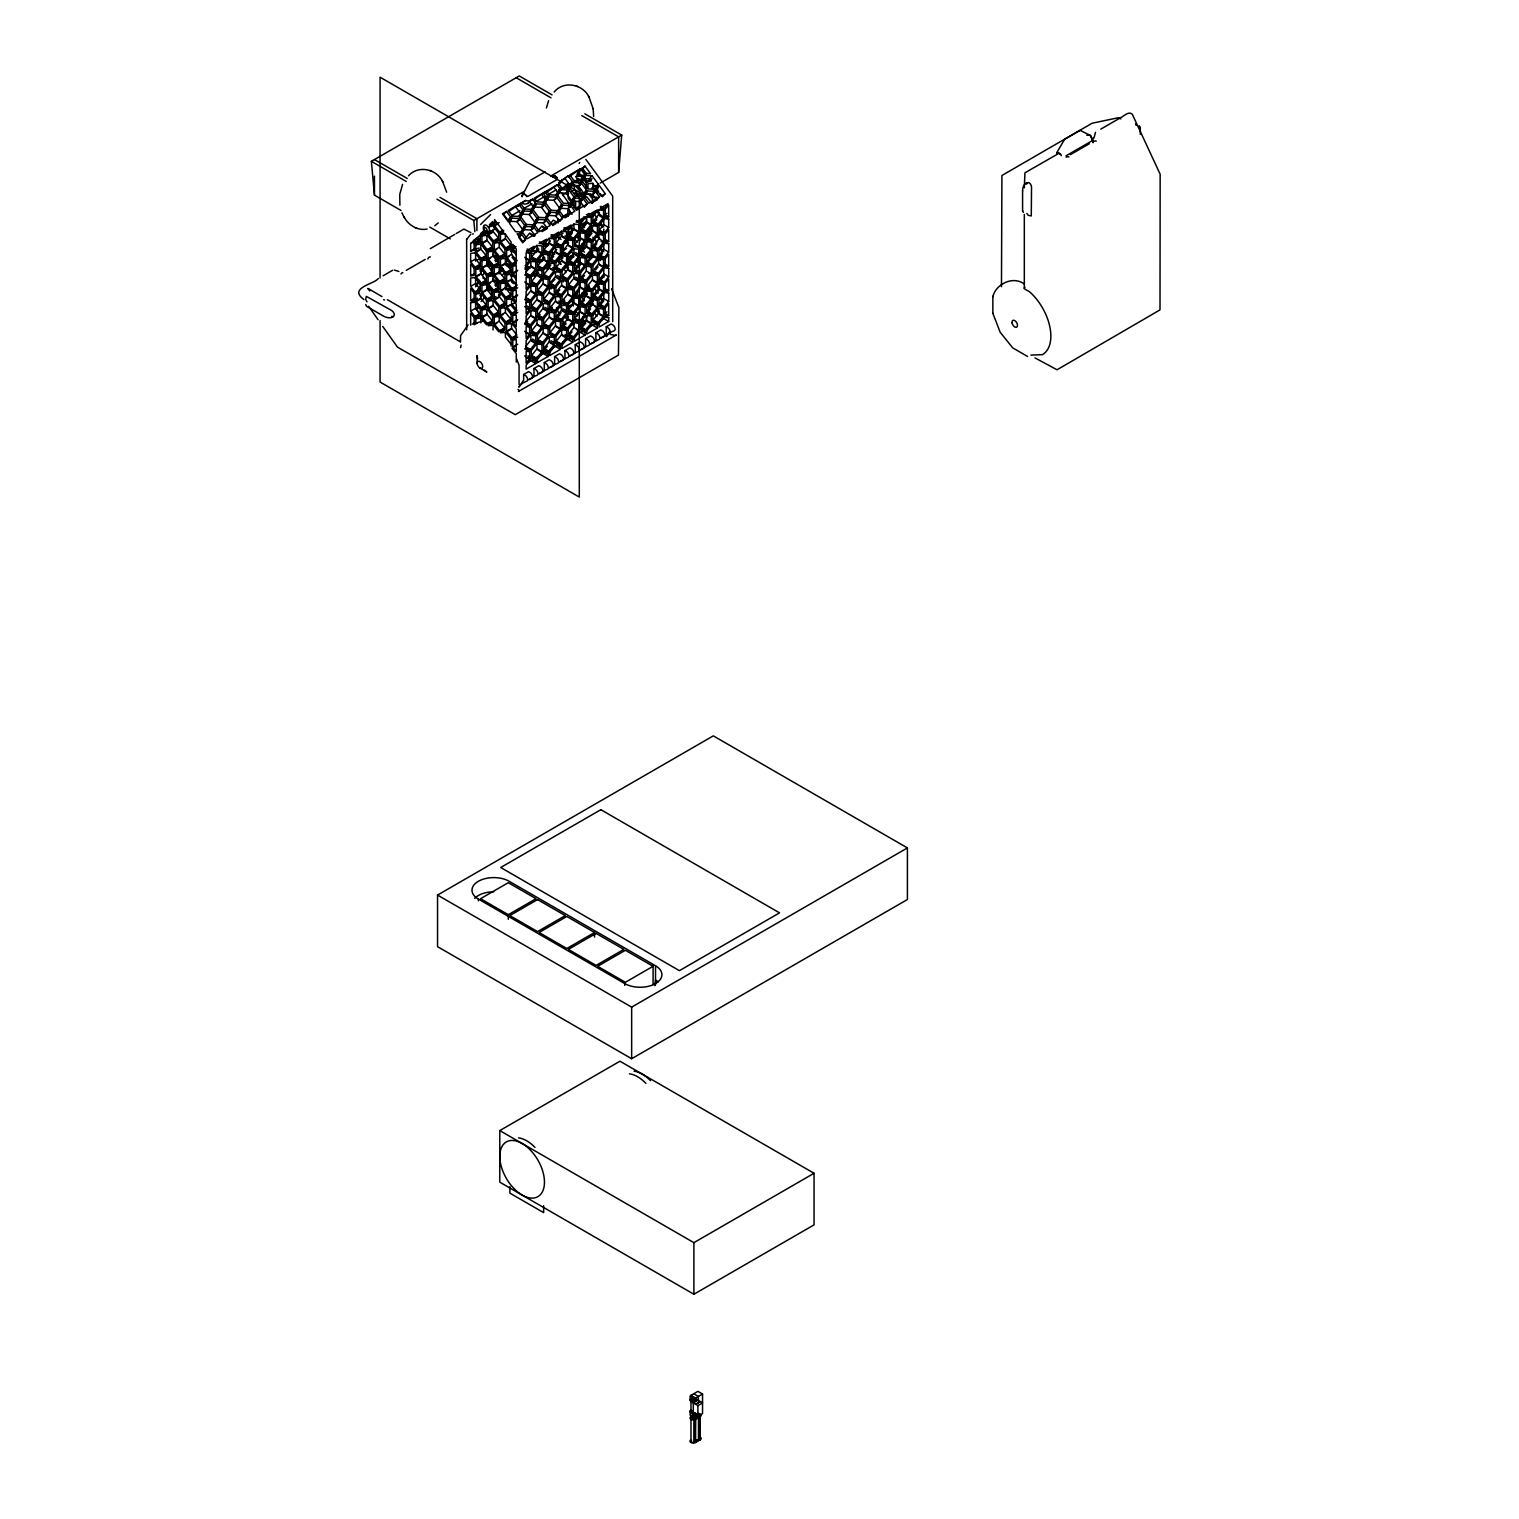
<?xml version="1.0" encoding="UTF-8"?>
<svg xmlns="http://www.w3.org/2000/svg" width="1519" height="1519" viewBox="0 0 1519 1519"><rect width="100%" height="100%" fill="white"/><g stroke="black" fill="none" stroke-linecap="round" stroke-linejoin="round"><path stroke-width="1.5" d="M466.656 239.394L470.643 234.401M1027.566 356.452L1012.755 347.908L1000.148 332.224L992.856 313.294M992.856 296.623C995.913 283.787 1013.591 275.49 1024.395 284.167M1023.312 212.432L1022.591 210.685M1022.591 191.033C1022.306 182.755 1030.3 179.033 1031.534 187.008L1031.268 215.964L1028.154 215.28L1026.863 213.419M1140.313 127.71L1139.231 125.716M593.644 116.526L593.151 108.571M694.905 1399.967C694.601 1400.708 693.291 1401.448 691.923 1399.398M1026.616 184.16L1026.863 182.926M600.157 183.115L618.632 172.444L621.708 135.096L584.834 113.811M1120.813 118.938L1118.535 117.685L1092.142 123.229L1001.913 175.501L1001.477 286.692M1057.794 153.97L1024.926 172.824L1024.319 187.824M611.587 288.8L618.879 307.56L618.461 355.085L515.283 414.668L397.465 347.129L382.75 326.433M1100.8 129.134L1119.864 118.14C1123.566 116.659 1128.484 110.583 1132.32 114.267L1160.155 174.229L1160.003 309.876L1057.053 369.782L1034.971 357.895M546.384 108.02L548.568 100.748M552.821 176.926C553.277 173.451 559.144 178.141 556.77 179.698L527.871 196.388L525.498 195.021A2.184 1.253 60 0 0 523.39 194.223L522.308 195.305A2.184 1.253 60 0 0 522.061 196.786M1093.965 137.925L1095.522 132.305M694.886 1399.474L692.683 1400.233L691.923 1398.866M557.473 178.995L556.315 177.229A2.184 1.253 60 0 0 554.207 176.432M545.131 171.837L530.112 180.533L521.985 196.16M510.669 217.065L508.523 222.097L502.428 213.78L506.53 211.407L510.669 217.065L507.897 220.16L503.757 214.521L506.53 211.407M523.03 233.072L527.188 238.73L537.859 232.559L533.701 226.92L525.821 226.521L520.257 236.186L524.739 225.458L519.65 218.527L511.751 218.128L509.511 223.426L515.568 231.704L521.947 232.008M518.814 216.325L522.992 209.945L518.852 204.305L508.181 210.457L512.321 216.116L520.201 216.495L522.992 209.945M524.074 211.008L518.511 220.673L524.074 211.008L531.973 211.407L537.061 218.356L532.58 229.065L538.144 219.42L546.043 219.799L550.182 225.458L539.511 231.61L535.353 225.97M519.878 233.489L524.739 225.458M530.454 210.856L535.315 202.824L532.58 199.103L530.663 200.204M535.315 202.824L532.523 209.394L524.644 208.995L520.504 203.337L525.46 200.489A6.892 5.544 41.8 0 0 530.644 200.166M536.397 203.888L530.834 213.552L536.397 203.888L544.296 204.287L549.384 211.236L544.903 221.945L550.467 212.299L558.365 212.679L562.505 218.337L559.733 221.432L555.593 215.793L547.694 215.394L550.467 212.299M532.201 226.369L537.061 218.356M543.479 202.103L547.637 195.723L544.903 191.983L534.232 198.154L536.966 201.875L544.846 202.274L547.637 195.723M548.739 196.786L543.175 206.432L548.739 196.786L556.619 197.166L561.707 204.116L557.245 214.844L562.789 205.179L570.688 205.578L574.828 211.217L564.157 217.388L560.017 211.73M545.207 217.616L549.384 211.236M555.802 194.983L559.96 188.603L557.226 184.881L546.555 191.033L543.783 194.147L546.517 197.869L549.289 194.774L557.169 195.154L559.96 188.603M555.498 199.331L561.062 189.666L568.941 190.065L574.03 196.995L569.568 207.723L575.131 198.059L583.011 198.457L587.15 204.097L584.378 207.211L580.239 201.552L572.34 201.173L575.131 198.059M556.846 212.128L561.707 204.116M567.422 189.514L572.283 181.483L568.144 175.843L559.201 182.508L568.144 175.843M566.72 191.147L572.283 181.483M573.385 182.546L567.821 192.21L573.385 182.546L581.264 182.945L586.353 189.894L581.891 200.603M569.169 205.027L574.03 196.995M584.606 174.381L581.815 180.932L573.935 180.533L569.796 174.875L580.467 168.723L584.606 174.381L580.448 180.761L580.562 179.527L577.277 181.407M585.707 175.445L580.144 185.09L585.707 175.445L592.068 175.748L598.144 184.027L594.214 193.502M582.195 196.274L586.353 189.894L586.296 182.755L580.961 176.128L575.853 176.584A4.348 2.506 60 0 1 576.84 181.483M587.454 190.957L584.663 197.508L588.802 203.147L599.473 196.995L595.334 191.337L587.454 190.957L584.682 194.052L592.562 194.451L596.701 200.09L591.366 203.185M593.872 190.672L598.144 184.027M599.132 185.356L596.986 190.388L601.125 196.046L605.227 193.672L599.132 185.356L596.34 188.47L598.638 191.565M402.592 184.407L399.763 194.28L399.877 205.236M579.157 163.482L579.688 162.514M695.075 1419.069L695.398 1418.366A2.184 1.253 0 0 0 693.48 1416.79A2.184 1.253 0 0 0 691.126 1418.138A2.184 1.253 0 0 0 693.86 1419.259L695.075 1419.069L695.075 1442.196L693.86 1442.385A2.184 1.253 0 0 1 691.525 1440.43M699.689 1416.392L700.012 1415.689A2.184 1.253 0 0 0 698.094 1414.113A2.184 1.253 0 0 0 695.74 1415.48A2.184 1.253 0 0 0 698.474 1416.581L699.689 1416.392L699.689 1439.518L698.474 1439.708A2.184 1.253 0 0 1 697.24 1439.689M695.075 1442.196L695.398 1418.366M699.689 1439.518L700.012 1415.689M1059.996 154.197A2.184 1.253 60 0 0 1057.889 152.565L1056.673 152.811L1064.61 139.292L1080.123 130.349L1090.832 135.704L1092.218 139.976M1086.92 135.305L1088.819 134.545M691.867 1411.379L693.499 1412.746M691.81 1410.885L693.518 1412.195M468.08 324.933L460.561 335.699L460.485 341.984M609.935 331.389L606.252 336.629A43.576 25.158 60 0 1 614.151 330.781A3.494 2.013 60 0 0 614.967 328.085A3.494 2.013 60 0 0 612.651 324.8L611.17 323.946L606.233 326.794L606.233 334.921L600.84 338.034A43.576 25.158 60 0 1 603.821 336.724A3.494 2.013 60 0 0 604.657 334.047A3.494 2.013 60 0 0 602.321 330.762L600.84 329.908L595.904 332.756L595.904 340.883L590.511 343.997A43.576 25.158 60 0 1 593.492 342.686A3.494 2.013 60 0 0 594.328 339.99A3.494 2.013 60 0 0 591.992 336.724L590.511 335.87L585.593 338.718L585.593 346.845L580.201 349.959A43.576 25.158 60 0 1 583.182 348.648A3.494 2.013 60 0 0 584.018 345.952A3.494 2.013 60 0 0 581.682 342.686L580.201 341.832L575.264 344.68L575.264 352.807L569.872 355.921A43.576 25.158 60 0 1 572.853 354.611A3.494 2.013 60 0 0 573.688 351.914A3.494 2.013 60 0 0 571.353 348.648L569.872 347.794L564.954 350.642L564.954 358.75L559.562 361.864A43.576 25.158 60 0 1 562.543 360.573A3.494 2.013 60 0 0 563.359 357.876A3.494 2.013 60 0 0 561.043 354.592L559.562 353.737L554.625 356.585L554.625 364.712L549.232 367.826A43.576 25.158 60 0 1 552.213 366.535A3.494 2.013 60 0 0 553.049 363.838A3.494 2.013 60 0 0 550.713 360.554L549.232 359.699L544.296 362.547L544.296 370.674L538.903 373.788A43.576 25.158 60 0 1 541.903 372.497A3.494 2.013 60 0 0 542.72 369.801A3.494 2.013 60 0 0 540.384 366.516L538.903 365.661L533.985 368.509L533.985 376.636L528.593 379.75A43.576 25.158 60 0 1 531.574 378.44A3.494 2.013 60 0 0 532.409 375.763A3.494 2.013 60 0 0 530.074 372.478L528.593 371.623L523.656 374.471L523.656 380.168L518.757 387.136A43.576 25.158 60 0 1 526.637 381.288A3.494 2.013 60 0 0 527.473 378.592A3.494 2.013 60 0 0 525.137 375.326L523.656 374.471M522.251 193.938L525.384 194.641L526.713 196.654M1030.869 355.104L1042.433 354.668A40.595 23.431 60 0 0 1029.578 291.781L1024.945 289.123A2.184 1.253 0 0 1 1024.945 287.338M1056.73 152.773L1060.585 154.103M479.909 271.028L482.586 267.705M480.745 272.205L483.403 268.882M482.472 275.281L485.15 271.958M479.093 280.274L475.599 285.8M494.909 260.584L497.567 257.281L492.65 254.433M475.599 286.806L479.909 281.452M495.726 261.762L498.403 258.439L495.118 256.54M477.65 289.502L480.308 286.199M508.466 259.388L505.789 262.711L510.726 265.559L507.156 265.236M525.612 238.065L529.618 233.072L534.536 235.92M479.909 295.673L482.586 292.351M498.403 272.679L502.39 267.705M480.745 296.851L483.403 293.528M499.219 273.857L503.226 268.882M481.143 301.597L485.15 296.623M502.295 275.281L504.973 271.958M537.935 230.945L541.941 225.97L546.859 228.818M479.093 304.92L475.599 309.249L475.599 301.901M494.909 285.23L497.567 281.926L492.65 279.078M477.042 309.667L479.909 306.097M495.726 286.407L498.403 283.104L495.118 281.205M550.372 223.692L553.239 220.122L558.176 222.97L558.176 218.736M508.466 284.053L505.789 287.357L509.074 289.256M499.466 295.996L501.612 293.319L498.403 295.18M527.15 249.002L530.435 250.901L534.118 246.325L526.751 250.578L535.372 251.338L538.03 248.015M537.004 245.432L537.004 250.179L531.669 256.825L536.606 259.673L541.941 253.027L541.941 245.907L536.606 245.432L531.27 252.078L531.27 259.198L541.524 260.091L544.201 256.787M529.618 260.148L526.125 264.477L526.125 252.724L529.618 253.027L529.618 260.148L524.682 257.3M536.188 252.515L538.865 249.192M530.853 261.325L530.853 266.072L525.517 272.698L530.435 275.547L535.77 268.92L535.77 261.8L530.435 261.325L526.125 266.679L526.125 275.167L535.372 275.983L538.58 271.977L532.144 275.698M539.473 241.882L542.758 243.781L546.441 239.205L539.074 243.458L547.694 244.217L550.353 240.894M549.327 238.331L549.327 243.059L543.992 249.705L548.929 252.553L554.264 245.907L554.264 238.806L550.979 236.907M544.486 268.578L550.903 264.857L547.694 268.863L537.422 267.952L537.422 260.85L542.758 254.205L548.093 254.679L548.093 261.8L542.758 268.426L537.84 265.597L543.175 258.952L543.175 251.831L548.093 254.679M555.916 237.837L561.252 231.211L566.587 231.685L566.587 238.806L561.252 245.432L555.916 244.958L555.916 237.837L550.979 235.008M561.65 231.211L561.65 235.958L556.315 242.584L561.252 245.432M567.403 229.559L571.087 224.983L563.739 229.236L567.403 229.559L564.119 227.66M542.359 261.268L545.017 257.945M531.27 276.724L536.606 270.078L541.941 270.572L541.941 277.673L536.606 284.319L531.27 283.844L531.27 276.724L526.333 273.876M561.043 264.154L558.176 260.584L558.176 261.591L549.745 260.85L549.745 253.73L555.081 247.084L560.416 247.559L560.416 254.679L555.081 261.325L550.163 258.477L555.498 251.831L555.498 247.084M554.264 238.806L548.929 238.331L543.593 244.958L543.593 252.078L553.846 252.989L556.732 249.401M537.004 270.097L537.004 274.825L531.669 281.471L536.606 284.319M529.618 284.794L526.125 289.142L526.125 277.369L529.618 277.673L529.618 284.794L524.682 281.945M579.726 222.439L583.41 217.863L576.062 222.116L579.726 222.439L576.442 220.54M553.657 256.331L550.979 259.654L555.916 262.502L555.916 269.604L561.252 270.078L566.587 263.452L566.587 256.331L561.65 253.483L561.65 260.603L556.315 267.249L561.252 270.078M572.131 233.337L569.473 236.641L574.391 239.489L574.391 246.61L579.726 247.084L585.081 240.458L585.081 233.337L580.144 230.489L580.144 237.61L574.809 244.236L579.726 247.084M535.77 286.445L530.435 285.971L526.125 291.325L526.125 299.813L530.435 300.192L535.77 293.566L535.77 286.445L530.853 283.597M543.593 269.604L548.929 262.977L554.264 263.452L554.264 270.572L548.929 277.199L543.593 276.724L543.593 269.604L538.656 266.755M562.068 246.61L567.403 239.964L572.739 240.458L572.739 247.559L567.403 254.205L562.068 253.73L562.068 246.61L557.15 243.762M580.562 223.616L585.897 216.97L591.233 217.445L591.233 224.565L585.897 231.211L580.562 230.736L580.562 223.046M530.853 285.971L530.853 290.718L525.517 297.344L530.435 300.192M549.327 262.977L549.327 267.724L543.992 274.35L548.929 277.199M571.106 231.818L567.821 233.698L567.821 244.711L562.486 251.357L567.403 254.205M586.296 216.97L586.296 221.717L580.961 228.363L585.897 231.211M573.574 238.331L578.91 231.685L578.91 224.565L573.574 224.09L568.239 230.736L568.239 237.837L573.574 238.331L568.638 235.483L573.973 228.837L578.91 231.685M592.068 215.318L595.733 210.742L588.385 214.995L592.068 215.318L588.764 213.419M537.422 285.496L542.758 278.85L548.093 279.325L548.093 286.445L542.758 293.091L537.422 292.597L537.422 285.496L532.504 282.648M555.916 262.502L561.252 255.857L566.587 256.331M574.391 239.489L579.726 232.863L585.081 233.337M592.885 216.495L598.22 209.869L603.556 210.344L603.556 217.445L598.22 224.09L592.885 223.616L592.885 216.495L587.948 213.647M543.175 278.85L543.175 283.597L537.84 290.243L542.758 293.091M604.391 208.217L608.075 203.622L600.708 207.875L604.391 208.217L601.106 206.318M596.777 219.097L594.119 222.42L599.056 225.268L604.391 218.622L608.701 219.021L608.701 227.489L604.391 232.863L599.056 232.388L599.056 223.768M531.27 301.37L536.606 294.743L541.941 295.218L541.941 302.319L536.606 308.965L531.27 308.49L531.27 301.37L526.333 298.521L524.682 299.509L529.618 302.319L529.618 309.439L526.125 313.787L526.125 302.015L529.618 302.319M549.745 278.376L555.081 271.73L560.416 272.205L560.416 279.325L555.081 285.971L549.745 285.496L549.745 278.376L544.827 275.528M568.239 255.382L573.574 248.736L578.91 249.211L578.91 256.331L573.574 262.977L568.239 262.502L568.239 255.382L563.302 252.534M586.733 232.388L592.068 225.742L597.404 226.217L597.404 233.337L592.068 239.983L586.733 239.489L586.733 232.388L581.796 229.54L587.131 222.894L592.068 225.742M605.208 209.375L608.701 205.046L608.701 216.818L605.208 216.495L605.208 209.375L600.271 206.546M537.004 294.743L537.004 299.471L531.669 306.116L536.606 308.965M555.498 271.73L555.498 276.477L550.163 283.123L555.081 285.971M554.986 279.325L549.327 285.268L549.327 292.37L543.992 298.996L548.929 301.844L554.264 295.218L554.264 288.097L549.327 285.249M573.479 256.312L569.473 261.306L574.391 264.154L574.391 271.255L579.726 271.73L585.081 265.103L585.081 257.983L575.625 252.534M589.296 236.641L591.954 233.318M535.77 311.091L530.435 310.617L526.125 315.99L526.125 324.458L530.435 324.838L535.77 318.212L535.77 311.091L526.333 305.642M548.929 301.844L543.593 301.37L543.593 294.249L548.929 287.623L554.264 288.097M562.068 271.255L567.403 264.629L572.739 265.103L572.739 272.205L567.403 278.85L562.068 278.376L562.068 271.255L557.15 268.407M580.562 248.262L585.897 241.616L591.233 242.11L591.233 249.211L585.897 255.857L580.562 255.382L580.562 248.262L575.625 245.413M530.853 310.617L530.853 315.363L525.517 322.009L530.435 324.838M572.739 255.515L567.821 258.363L567.821 269.376L562.486 276.002L567.403 278.85M586.296 241.635L586.296 246.363L580.961 253.008L585.897 255.857M603.765 218.28L603.765 224.641L599.454 230.015L604.391 232.863M537.422 310.142L542.758 303.496L548.093 303.971L548.093 311.091L542.758 317.737L537.422 317.262L537.422 310.142L532.504 307.294M555.916 287.148L561.252 280.502L566.587 280.977L566.587 288.097L561.252 294.743L555.916 294.249L555.916 287.148L550.979 284.3L550.979 289.047M574.391 264.154L579.726 257.508L585.081 257.983M592.885 241.141L598.22 234.515L603.556 234.989L603.556 242.11L598.22 248.736L592.885 248.262L592.885 241.141L587.948 238.293M543.175 303.496L543.175 308.243L537.84 314.889L542.758 317.737M561.65 280.521L561.65 285.249L556.315 291.895L561.252 294.743M580.144 257.508L580.144 262.255L574.809 268.882L579.726 271.73M559.808 289.749L557.15 293.072L562.068 295.901L562.068 303.022L567.403 303.496L572.739 296.87L572.739 289.749L567.821 286.901L567.821 294.021L562.486 300.648L567.403 303.496M578.91 273.857L573.574 273.382L568.239 280.028L568.239 287.148L573.574 287.623L578.91 280.977L578.91 273.857L573.973 271.028L578.302 266.755M596.777 243.743L594.119 247.065L599.056 249.913L604.391 243.268L608.701 243.667L608.701 252.135L604.391 257.508L599.056 257.034L599.056 248.413M531.27 326.015L536.606 319.389L541.941 319.863L541.941 326.984L536.606 333.61L531.27 333.136L531.27 326.015L526.333 323.167L527.682 321.496L524.777 323.167M549.745 303.022L555.081 296.395L560.416 296.87L560.416 303.971L555.081 310.617L549.745 310.142L549.745 303.022L544.827 300.173M586.733 257.034L592.068 250.388L597.404 250.863L597.404 257.983L592.068 264.629L586.733 264.154L586.733 257.034L581.796 254.186M605.208 234.04L608.701 229.692L608.701 241.464L605.208 241.141L605.208 234.04L600.271 231.192M537.004 319.389L537.004 324.136L531.669 330.762L536.606 333.61M555.498 296.395L555.498 301.123L550.163 307.768L555.081 310.617M573.973 273.401L573.973 278.129L568.638 284.775L573.574 287.623M529.618 334.085L526.125 338.433L526.125 326.661L529.618 326.984L529.618 334.085L524.682 331.237M586.296 263.907L591.233 266.755L591.233 273.857L585.897 280.502L580.961 277.654L586.296 271.028L586.296 263.926L593.283 256.312L598.22 259.16L603.556 259.635L603.556 266.755L598.22 273.382L592.885 272.907L592.885 265.806L598.22 259.16M535.77 335.737L530.435 335.262L526.125 340.636L526.125 349.104L530.435 349.503L535.77 342.857L535.77 335.737L530.853 332.889M543.593 318.914L548.929 312.268L554.264 312.743L554.264 319.863L548.929 326.49L543.593 326.015L543.593 318.914L538.656 316.066L540.004 314.376L537.099 316.047M562.068 295.901L567.403 289.275L572.739 289.749M585.897 280.502L580.562 280.028L580.562 272.907L585.897 266.281L591.233 266.755M530.853 335.262L530.853 340.009L525.517 346.655L530.435 349.503M549.327 312.268L549.327 317.015L543.992 323.661L548.929 326.49M603.765 242.926L603.765 249.287L599.454 254.66L604.391 257.508M584.454 275.509L581.796 278.831L586.733 281.68L586.733 288.8L592.068 289.275L597.404 282.629L597.404 275.509L592.467 272.679M602.606 252.951L598.638 256.806L603.556 259.635M537.422 334.788L542.758 328.142L548.093 328.617L548.093 335.737L542.758 342.383L537.422 341.908L537.422 334.788L532.504 331.939M555.916 311.794L561.252 305.148L566.587 305.623L566.587 312.743L561.252 319.389L555.916 318.914L555.916 311.794L550.979 308.946L552.327 307.256L549.422 308.946M574.391 288.8L579.726 282.154L585.081 282.629L585.081 289.749L579.726 296.395L574.391 295.901L574.391 288.8L569.473 285.952M543.175 328.161L543.175 332.889L537.84 339.534L542.758 342.383M561.65 305.148L561.65 309.895L556.315 316.541L561.252 319.389M580.144 282.154L580.144 286.901L574.809 293.547L579.726 296.395M598.638 259.179L598.638 263.907L593.283 270.534L598.22 273.382M561.157 312.724L557.15 317.718L562.068 320.566L562.068 327.667L567.403 328.142L572.739 321.515L572.739 314.395L563.302 308.946M579.631 289.73L575.625 294.705L580.562 297.553L580.562 304.673L585.897 305.148L591.233 298.521L591.233 291.401L584.948 288.439L589.315 285.914L587.948 287.604L592.885 290.452L592.885 297.553L598.22 298.028L603.556 291.401L603.556 284.281L597.271 281.319L601.638 278.793M595.448 270.059L598.125 266.736M531.27 350.661L536.606 344.035L541.941 344.509L541.941 351.63L536.606 358.256L531.27 357.781L531.27 350.661L526.333 347.832M549.745 327.667L555.081 321.041L560.416 321.515L560.416 328.636L555.081 335.262L549.745 334.788L549.745 327.667L544.827 324.819M568.239 304.673L573.574 298.028L578.91 298.521L578.91 305.623L573.574 312.268L568.239 311.794L568.239 304.673L563.302 301.825L564.669 300.154L561.764 301.825M586.733 281.68L592.068 275.034L597.404 275.509M605.208 258.686L608.701 254.338L608.701 266.11L605.208 265.806L605.208 258.686L600.271 255.838L600.271 260.584M537.004 344.035L537.004 348.781L531.669 355.408L536.606 358.256M560.416 321.515L555.498 318.667L555.498 325.788L550.163 332.414L555.081 335.262M573.973 298.047L573.973 302.775L568.638 309.42L573.574 312.268M592.467 275.034L592.467 279.781L587.131 286.426L592.068 289.275M529.618 358.731L526.125 363.079L526.125 351.307L529.618 351.63L529.618 358.731L524.682 355.902M535.77 360.383L530.435 359.908L526.125 365.282L526.125 369.136L535.77 363.554L535.77 360.383L527.985 355.883M543.593 343.56L548.929 336.914L554.264 337.389L554.264 344.509L548.929 351.155L543.593 350.661L543.593 343.56L538.656 340.712M562.068 320.566L567.403 313.92L572.739 314.395M580.562 297.553L585.897 290.926L591.233 291.401M599.056 274.559L604.391 267.933L608.701 268.312L608.701 276.781L604.391 282.154L599.056 281.68L599.056 274.559L594.119 271.711M549.327 336.914L549.327 341.661L543.992 348.307L548.929 351.155M567.821 313.92L567.821 318.667L562.486 325.313L567.403 328.142M586.296 290.926L586.296 295.673L580.961 302.3L585.897 305.148M543.175 350.851L547.486 346.161M565.979 323.167L563.302 326.471L568.239 329.319L568.239 336.44L573.574 336.914L578.91 330.269L578.91 323.167L573.973 320.319M584.454 300.154L581.796 303.477L586.733 306.325L586.733 313.446L592.068 313.92L597.404 307.275L597.404 300.173L592.467 297.325L592.467 304.427L587.131 311.072L592.068 313.92M603.765 276.135L600.271 280.483L605.208 283.331L605.208 290.452L608.701 290.756L608.701 278.983L605.208 283.331M537.422 362.604L537.422 359.433L542.758 352.807L548.093 353.281L548.093 356.452L537.422 362.604L534.137 360.706M555.916 336.44L561.252 329.794L566.587 330.269L566.587 337.389L561.252 344.035L555.916 343.56L555.916 336.44L550.979 333.591M574.391 313.446L579.726 306.8L585.081 307.275L585.081 314.395L579.726 321.041L574.391 320.566L574.391 313.446L569.473 310.598M592.885 290.452L598.22 283.806L603.556 284.281M561.65 329.794L561.65 334.541L556.315 341.186L561.252 344.035M580.144 306.8L580.144 311.547L574.809 318.193L579.726 321.041M598.638 283.806L598.638 288.553L593.283 295.199L598.22 298.028M549.745 355.484L549.745 352.313L555.081 345.686L560.416 346.161L560.416 349.332L549.745 355.484L546.46 353.604M568.239 329.319L573.574 322.693L578.91 323.167M586.733 306.325L592.068 299.68L597.404 300.173M573.973 322.693L573.973 327.439L568.638 334.066L573.574 336.914M567.821 336.193L572.131 331.92M590.625 308.927L587.948 312.249L592.885 315.098L592.885 322.218L598.22 322.693L603.556 316.047L603.556 308.927L598.638 306.078M562.068 348.383L562.068 345.212L567.403 338.566L572.739 339.041L572.739 342.212L562.068 348.383L558.783 346.484M580.562 322.218L585.897 315.572L591.233 316.047L591.233 323.167L585.897 329.794L580.562 329.319L580.562 322.218L575.625 319.37M604.391 292.578L599.056 299.205L594.119 296.357L599.454 289.73L604.391 292.578L608.701 292.958L608.701 301.446L604.391 306.8L599.056 306.325L599.056 297.705M586.296 315.572L586.296 320.319L580.961 326.946L585.897 329.794M603.765 292.237L603.765 298.597L599.454 303.952L604.391 306.8M580.144 329.49L585.802 323.148M601.448 303.686L603.765 300.8L600.271 296.528L603.575 294.648M574.391 338.091L579.726 331.446L585.081 331.92L585.081 335.091L574.391 341.262L574.391 338.091L569.473 335.243M592.885 315.098L598.22 308.452L603.556 308.927M598.638 308.452L598.638 313.199L593.283 319.844L598.22 322.693M586.733 330.971L592.068 324.344L597.404 324.819L597.404 327.99L586.733 334.142L586.733 330.971L581.796 328.123M605.208 307.977L608.701 303.648L608.701 315.401L605.208 315.098L605.208 307.977L600.271 305.129M599.056 323.851L604.391 317.224L608.701 317.604L608.701 321.458L599.056 327.041L599.056 323.851L594.119 321.022L592.467 322.389M400.978 274.009L402.003 272.85A2.089 1.025 85.5 0 1 402.858 272.793M508.96 211.521L518.852 204.305M520.504 203.337L517.732 206.451L525.46 200.489M509.549 219.211L512.321 216.116M511.751 218.128L508.979 221.223L516.859 221.622L521.966 228.572M527.89 203.318L532.58 199.103M521.871 212.09L524.644 208.995M516.859 221.622L519.65 218.527M533.245 200.223L544.903 191.983M521.302 214.122L529.201 214.502L531.973 211.407M545.568 193.122L557.226 184.881M542.074 205.369L544.846 202.274M533.625 207.002L541.524 207.4L544.296 204.287M523.618 227.622L526.39 224.508L534.27 224.907L531.498 228.002M525.821 226.521L523.049 229.635L530.928 230.015L535.087 235.673M558.84 190.748L561.612 187.653L569.492 188.033M521.378 234.04L518.606 237.135L522.764 242.793L525.536 239.679L521.378 234.04L517.125 233.812L522.65 241.35L525.536 239.679M561.062 189.666L558.289 192.78L566.169 193.16L571.258 200.109M568.79 176.964L580.467 168.723M579.347 170.869L585.005 166.103L590.511 173.622L586.258 173.413L582.119 167.774M545.948 199.881L553.846 200.28L556.619 197.166M535.941 220.502L538.713 217.388L546.593 217.787M585.005 166.103L582.233 169.217L586.372 174.856M538.144 219.42L535.372 222.515L543.251 222.913L547.41 228.553M530.928 230.015L533.701 226.92M566.169 193.16L568.941 190.065M548.264 213.382L551.036 210.287L558.916 210.666L556.144 213.78M583.486 176.527L586.258 173.413M543.251 222.913L546.043 219.799M579.043 184.027L581.815 180.932M570.612 185.66L578.492 186.04L581.264 182.945M562.789 205.179L560.017 208.293L567.916 208.673L572.055 214.331M555.593 215.793L558.365 212.679M582.935 178.539L589.296 178.862L592.068 175.748M572.91 199.16L575.682 196.046L583.562 196.445L580.79 199.54M568.467 206.66L571.239 203.546L563.359 203.166L558.27 196.217M567.916 208.673L570.688 205.578M580.239 201.552L583.011 198.457M593.113 192.419L595.885 189.324L588.005 188.926L582.916 181.995M592.562 194.451L595.334 191.337M596.701 200.09L599.473 196.995M605.227 193.672L602.454 196.786L600.271 193.824M430.295 248.679L454.694 234.439M554.188 91.994C563.435 80.526 582.347 83.887 588.726 96.57M480.612 224.489L490.561 214.597M479.093 247.958L470.662 251.129L470.662 243.42L477.403 238.768L479.093 241.141L477.403 238.768M473.453 240.629L484.751 231.458L480.308 234.932L480.308 242.053L474.972 242.527L473.453 240.629L478.39 237.78L479.909 239.679L474.972 242.527M489.764 230.546L486.479 233.28L481.143 233.755L484.219 229.939M562.562 188.527L567.328 183.799L567.821 189.153M580.144 171.039L576.878 174.286L580.144 174.001M562.6 189.172L569.074 184.103M408.516 175.786C417.991 165.02 436.124 168.78 442.371 181.065M438.231 222.932L434.795 225.78M461.111 345.117L460.637 347.604M470.89 232.635L463.884 229.084L456.175 233.565M401.092 210.514L374.452 195.135L371.377 161.337L519.27 75.95L552.062 94.881M436.94 199.179L473.833 220.483L524.15 191.432M550.846 176.014L621.708 135.096M378.326 278.509C373.674 284.49 347.984 287.794 363.933 299.585M383.092 275.774L392.624 270.268M406.257 270.363L425.187 259.426M492.65 224.508L492.65 221.565L489.384 224.793L495.935 222.609M493.276 224.242L488.358 227.09L496.751 224.736M575.853 176.584L579.138 174.685M480.801 233.337L485.738 230.489M494.283 225.458L494.624 219.59L503.548 231.761L499.637 232.103L494.283 225.458L499.219 222.609M511.846 215.451L519.897 210.799M523.922 208.464L531.992 203.812M536.017 201.495L544.068 196.843M548.093 194.527L556.163 189.875M481.143 233.755L486.08 230.907M573.973 181.919L578.91 179.907M481.96 235.882L487.295 235.407L492.65 242.053L492.65 249.154L487.295 249.629L481.96 243.002L481.96 235.882L489.764 231.382M493.941 225.382A4.348 2.506 60 0 1 493.067 230.034L488.131 232.882L488.131 234.23L493.466 240.875L498.802 240.401L498.802 233.28L493.466 226.635M470.662 243.42L475.599 240.572M488.131 234.23L493.067 231.382L493.067 230.034M487.295 235.407L492.232 232.559M474.156 250.806L474.156 243.705L479.093 240.856M475.808 244.654L481.143 244.179L486.479 250.806L486.479 257.926L481.143 258.401L475.808 251.755L475.808 244.654L480.745 241.806M499.637 232.103L502.922 230.204M581.796 174.951L587.131 181.577L592.068 178.729M481.96 243.002L486.896 240.154L486.896 235.407M498.802 233.28L503.738 230.432M571.106 191.527L574.391 189.628L574.391 184.881M586.296 182.755L591.233 179.907M481.143 244.179L486.08 241.331M470.662 251.129L473.947 249.23M500.454 234.23L505.067 233.812L511.125 242.091L511.125 247.502L505.789 247.977L500.454 241.35L500.454 234.23L503.738 232.331M493.466 240.875L498.403 238.027L493.067 231.382M475.808 251.755L480.745 248.926L480.745 243.382L487.466 252.572M492.65 242.053L497.567 239.205M474.972 252.932L480.308 259.578L480.308 266.698L474.972 267.173L470.662 261.8L470.662 253.331L474.972 252.932L479.909 250.084M494.283 243.002L499.637 242.527L504.973 249.154L504.973 256.274L499.637 256.749L494.283 250.103L494.283 243.002L499.219 240.154M577.562 196.179L581.663 193.805M591.935 187.862L596.037 185.489M500.454 241.35L505.39 238.502L505.39 233.755M487.295 249.629L492.232 246.781L486.896 240.154M499.637 242.527L504.555 239.679M486.479 250.806L491.415 247.958M470.662 261.8L475.599 258.952L479.909 264.325L474.972 267.173M488.131 251.755L493.067 248.926L493.067 256.027L498.403 262.673L493.466 265.521L488.131 258.876L488.131 251.755L493.466 251.281L496.751 249.382M494.283 250.103L499.219 247.274L499.219 242.527M583.429 198.647L586.714 196.748L592.068 203.394M481.143 258.401L486.08 255.553L480.745 248.926M480.308 259.578L485.245 256.73L485.245 258.097M481.96 260.527L487.295 260.053L492.65 266.698L492.65 273.8L487.295 274.293L481.96 267.648L481.96 260.527L486.896 257.679M505.789 247.977L510.726 245.148L505.39 238.502M488.131 258.876L493.067 256.027M504.973 249.154L509.89 246.306M487.295 260.053L490.599 258.154M567.403 213.799L562.486 216.647L567.821 216.173L567.821 210.419M576.442 208.578L579.726 206.698M474.156 268.35L470.662 264.002L470.662 275.774L474.156 275.452L474.156 268.35L479.093 265.502M563.302 216.875L566.587 214.976M516.27 252.8L512.776 248.47L512.776 244.331L516.27 249.097L516.27 263.49L511.96 263.869L506.624 257.224L506.624 250.103L514.409 245.603M562.505 218.337L551.834 224.489L547.694 218.85M587.15 204.097L576.479 210.268L572.34 204.609M475.808 269.3L481.143 268.825L486.479 275.452L486.479 282.572L481.143 283.047L475.808 276.42L475.808 269.3L480.745 266.452M564.954 217.825L568.239 215.926M512.776 248.47L516.061 246.572M542.074 231.629L545.625 229.578M552.612 225.553L556.163 223.502M499.637 256.749L504.555 253.901L499.219 247.274M506.624 250.103L511.96 249.629L515.245 247.73M481.96 267.648L486.896 264.8L486.896 260.091M493.466 265.521L498.802 265.047L498.802 257.926L503.738 255.078M481.143 268.825L486.08 265.977M470.662 275.774L473.947 273.876M500.454 258.876L505.789 258.401L511.125 265.047L511.125 272.148L505.789 272.642L500.454 265.996L500.454 258.876L505.39 256.027M506.624 257.224L511.542 254.376L511.542 247.274M505.789 258.401L509.074 256.502M475.808 276.42L480.745 273.572L480.745 268.825M492.65 266.698L497.567 263.85M480.308 281.452L480.308 291.344L474.972 291.819L470.662 286.445L470.662 277.977L474.972 277.578L479.909 274.749M494.283 267.648L499.637 267.173L504.973 273.8L504.973 280.92L499.637 281.395L494.283 274.768L494.283 267.648L499.219 264.8M500.454 265.996L505.39 263.148L510.726 269.793L505.789 272.642M487.295 274.293L492.232 271.445L486.896 264.8M499.637 267.173L504.555 264.325M486.479 275.452L491.415 272.604M470.662 286.445L475.599 283.597L475.599 277.236M488.131 276.42L493.466 275.926L498.802 282.572L498.802 289.692L493.466 290.167L488.131 283.521L488.131 276.42L493.067 273.572M563.093 233.091L558.176 235.939L561.043 239.508M511.96 263.869L516.878 261.021L511.542 254.376M494.283 274.768L499.219 271.92L499.219 267.173M511.125 265.047L516.061 262.198L512.055 257.224L516.878 260.091M481.143 283.047L486.08 280.199L480.745 273.572M493.466 275.926L498.403 273.097M580.961 225.42L585.897 222.571M485.245 281.376L480.308 284.224L474.972 277.578M512.776 265.996L516.27 265.692L516.27 277.445L512.776 273.116L512.776 265.996L516.061 264.097M481.96 285.173L486.896 282.325L486.896 289.445L492.232 296.091L487.295 298.939L481.96 292.294L481.96 285.173L487.295 284.699L490.599 282.8M603.765 215.166L607.049 213.268M593.283 222.116L596.587 220.217M488.131 283.521L493.067 280.673L493.067 275.945M504.973 273.8L509.89 270.971M474.972 291.819L479.909 288.971L475.599 283.597M474.156 292.996L470.662 288.648L470.662 300.42L474.156 300.116L474.156 292.996L479.093 290.148M516.061 278.831L516.27 288.135L511.96 288.515L506.624 281.869L506.624 274.768L511.542 271.92M475.808 293.945L481.143 293.471L486.479 300.116L486.479 307.218L481.143 307.692L475.808 301.066L475.808 293.945L480.745 291.097M512.776 273.116L517.713 270.268M603.575 220.692L600.271 222.59L603.765 226.939M499.637 281.395L504.555 278.547L499.219 271.92M506.624 274.768L511.96 274.293L516.878 271.445M592.068 228.04L587.131 230.888L592.467 230.413L597.404 233.337M481.96 292.294L486.896 289.445M498.802 282.572L503.738 279.724M591.233 229.217L586.296 232.046L586.296 236.793M481.143 293.471L486.08 290.623M470.662 300.42L473.947 298.521M500.454 283.521L505.789 283.047L511.125 289.692L511.125 296.813L505.789 297.287L500.454 290.642L500.454 283.521L505.39 280.673L505.39 289.73M587.948 237.761L587.948 233.015L592.885 230.166M474.156 300.116L477.441 298.218M470.662 302.623L474.972 302.243L480.308 308.87L480.308 315.99L474.972 316.465L470.662 311.091L470.662 302.623L473.947 300.724M506.624 281.869L511.542 279.021L511.542 274.293M493.466 290.167L498.403 287.319L493.067 280.673M505.789 283.047L509.074 281.148M475.808 301.066L480.745 298.218L480.745 293.471M487.295 298.939L492.65 298.465L492.65 291.344L497.567 288.496M566.587 248.641L563.302 250.54L563.302 243.42M474.972 302.243L479.909 299.395M494.283 292.294L499.637 291.819L504.973 298.465L504.973 305.566L499.637 306.041L494.283 299.414L494.283 292.294L499.219 289.445M500.454 290.642L505.39 287.794L510.726 294.439L505.789 297.287M499.637 291.819L502.922 289.92M486.479 300.116L491.415 297.268M470.662 311.091L476.966 307.56M488.131 301.066L493.466 300.591L498.802 307.218L498.802 314.338L493.466 314.813L488.131 308.167L488.131 301.066L495.935 296.566M510.726 288.059L507.498 289.92L510.726 290.205M556.808 261.458L563.093 257.736M580.144 247.939L585.081 245.091M511.96 288.515L516.878 285.667L511.542 279.021M494.283 299.414L499.219 296.566L499.219 291.819M511.125 289.692L516.061 286.844M584.454 252.211L581.796 248.888L586.714 246.04L586.714 241.293M481.143 307.692L486.08 304.844L480.745 298.218M493.466 300.591L498.403 297.743M580.961 250.065L585.897 247.217M480.308 308.87L485.245 306.022M512.776 290.642L516.27 290.338L516.27 302.091L512.776 297.762L512.776 290.642L517.713 287.794M481.96 309.819L487.295 309.344L492.65 315.99L492.65 323.11L487.295 323.585L481.96 316.939L481.96 309.819L486.896 306.99M488.131 308.167L493.067 305.338L493.067 300.591M504.973 298.465L509.89 295.616M474.972 316.465L479.909 313.617L475.599 308.262L480.745 315.743M487.295 309.344L492.232 306.496M477.441 322.863L474.156 324.762L474.156 317.642L479.093 314.794M506.624 299.414L511.96 298.939L516.27 304.294L516.27 312.781L511.96 313.161L506.624 306.534L506.624 299.414L509.909 297.515M475.808 323.338L475.808 318.591L480.745 315.743L480.745 322.863M564.954 267.135L568.239 265.236M512.776 297.762L517.713 294.914M603.575 245.337L600.271 247.236L603.765 251.584M499.637 306.041L504.555 303.211L499.219 296.566M511.96 298.939L516.878 296.091M592.068 252.686L587.131 255.534L592.467 255.059L597.404 257.983M602.739 246.515L599.454 248.413L602.321 251.983M481.96 316.939L486.896 314.091L486.896 309.344M498.802 307.218L503.738 304.37M586.296 256.711L591.233 253.863M475.808 318.591L481.143 318.117L486.08 315.268M472.314 324.117L475.599 322.218M500.454 308.167L505.789 307.692L511.125 314.338L511.125 321.458L505.789 321.933L500.454 315.287L500.454 308.167L505.39 305.338M592.885 254.812L587.948 257.66L593.283 257.186M506.624 306.534L515.397 302.718M493.466 314.813L498.403 311.965L493.067 305.338M505.789 307.692L510.726 304.844L516.061 311.49L511.125 314.338M492.65 315.99L497.567 313.142M494.283 316.939L499.219 314.091L499.219 321.212L504.555 327.857L499.637 330.705L494.283 324.06L494.283 316.939L499.637 316.465L502.922 314.566M561.65 278.148L563.302 277.199L568.239 280.028M500.454 315.287L505.39 312.439L505.39 307.692M487.295 323.585L492.232 320.737L486.896 314.091M491.415 321.914L486.479 324.762L481.143 318.117M493.067 322.863L488.131 325.712L493.466 325.237L496.751 323.338M511.96 313.161L516.878 310.313L511.542 303.686L511.542 298.882M494.283 324.06L499.219 321.212M512.776 315.287L516.27 314.984L516.27 326.737L512.776 322.408L512.776 315.287L517.713 312.439M505.789 321.933L510.726 319.085L505.39 312.439M499.637 330.705L504.973 330.212L504.973 323.11L509.89 320.262M506.624 324.06L511.96 323.585L516.27 328.939L516.27 337.427L511.96 337.807L506.624 331.18L506.624 324.06L511.542 321.212M512.776 322.408L517.713 319.56M511.96 323.585L516.878 320.737M503.738 329.034L498.802 331.864L493.466 325.237M503.738 330.933L500.454 332.832L505.789 332.338L510.726 329.509M506.624 331.18L511.542 328.332L511.542 323.585M574.087 294.705L576.992 293.034M581.777 295.464L585.081 293.566M511.96 337.807L516.878 334.958L511.542 328.332M584.074 299.338A11.791 6.817 60 0 0 581.796 297.363L586.714 294.515L586.714 290.319M511.125 346.104L511.125 338.984L516.061 336.136M568.638 306.477L573.574 303.629L570.897 300.306M567.821 307.654L571.106 305.756M512.776 339.933L516.27 339.629L516.27 351.402L512.776 347.054L512.776 339.933L517.713 337.085M512.776 347.054L517.713 344.205M515.245 346.332L511.96 348.231L516.27 353.604L516.27 362.073M588.575 306.895L593.492 304.047M559.049 330.857L563.074 328.522M580.144 321.876L583.429 319.977M580.961 324.003L585.897 321.174M603.765 313.749L607.049 311.87M530.853 357.952L532.504 356.585L537.422 359.433M526.979 362.946L530.853 360.725L535.77 363.554M536.055 357.706L543.175 353.604L548.093 356.452M550.163 349.56L555.498 346.484L560.416 349.332M562.486 342.459L567.821 339.364L572.739 342.212M576.593 334.313L580.144 332.262L585.081 335.091M587.131 328.218L592.467 325.142L597.404 327.99M599.91 320.851L603.765 318.61L608.701 321.458M1066.053 155.811L1091.667 141.02A2.184 1.253 60 0 0 1091.895 138.761L1090.794 136.406A2.184 1.253 60 0 0 1088.686 134.773L1087.49 135.02M1070.382 154.672L1089.313 143.754M437.548 895.071L713.303 735.861L907.413 847.925L907.413 899.514L631.657 1058.724L437.548 946.66L437.548 895.071L631.657 1007.135L907.413 847.925M508.295 914.704L536.017 898.697L508.295 882.691L480.555 898.697L508.295 914.704L508.295 919.28M594.556 932.495L566.834 948.502L539.093 932.495L566.834 916.489L594.556 932.495L594.556 937.071M653.094 966.293L625.372 982.299L597.632 966.293L625.372 950.286L653.094 966.293L653.094 984.597M499.789 1130.592L619.942 1061.211L814.051 1173.276L814.051 1224.865L693.898 1294.245L499.789 1182.181L499.789 1130.592L693.898 1242.656L814.051 1173.276M699.443 1415.366L702.538 1413.6L702.538 1394.024L695.607 1398.031A3.266 1.88 0 0 1 690.974 1398.031A3.266 1.88 0 0 0 690.974 1400.689A3.266 1.88 0 0 0 695.607 1400.689L698.379 1399.094M695.607 1404.259L700.221 1401.581M694.961 1416.107A3.266 1.88 0 0 1 690.708 1415.632A3.266 1.88 0 0 1 690.974 1413.145L690.974 1401.581L697.905 1405.588L702.538 1402.91L697.905 1400.252M690.974 1416.695L695.607 1414.037L700.221 1416.695L700.221 1439.822L695.607 1442.499L695.607 1419.373L690.974 1416.695L690.974 1439.822A3.266 1.88 0 0 0 690.765 1442.366A3.266 1.88 0 0 0 695.113 1442.727A3.266 1.88 0 0 0 696.158 1440.259M695.607 1419.373L700.221 1416.695M474.688 323.433L482.567 321.212A2.184 1.253 60 0 0 482.567 318.363M571.41 324.99L573.973 324.269M586.201 320.813L581.796 322.844L586.714 319.996L586.714 315.8M472.314 234.059L473.377 233.85M610.524 334.484L613.315 334.94A2.184 1.253 0 0 0 616.391 334.94L518.416 391.503A2.184 1.253 0 0 0 518.416 389.718L517.998 389.472M475.599 260.11L480.82 259.008M597.973 255.04L601.847 254.243M427.086 229.046C417.991 230.983 408.839 225.401 404.377 217.654M365.68 304.578L366.687 306.401L384.079 316.446C391.332 320.015 398.092 315.99 391.845 310.598L366.326 296.376L365.68 299.585L367.028 301.825M587.131 181.577L591.043 181.236L589.296 178.862M569.473 185.356L574.809 184.881L580.144 191.527L580.144 196.274M568.638 193.654L563.302 194.128L563.302 195.704M596.853 197.147L593.283 197.47L590.625 194.147M583.581 216.97L587.131 216.647M572.207 232.217L568.638 232.54L573.574 229.692L570.897 226.369M587.948 233.015L591.518 232.692M564.252 241.141L567.821 240.818M565.087 243.268L568.638 242.945M583.581 241.616L587.131 241.293M573.973 256.711L568.638 257.186L573.574 254.338L570.897 251.015M565.087 267.914L568.638 267.591M592.467 304.351L587.739 304.768L592.676 301.92A11.791 6.817 60 0 0 591.632 299.965M568.638 316.901L565.163 317.205L567.65 320.319M580.562 321.648L584.112 321.325M543.308 246.021L546.859 246.344L543.574 244.445M510.726 251.338L516.061 251.812M530.985 253.141L534.536 253.464M549.479 254.793L553.03 255.116M537.156 261.914L540.707 262.217L537.422 260.338M486.896 263.433L492.232 263.907M525.65 266.888L529.201 267.211L525.916 265.312M486.08 265.559L491.415 266.034L491.415 270.781M524.814 269.015L528.384 269.338L525.099 267.439M510.726 275.983L516.061 276.458M486.896 288.078L492.232 288.553M486.08 290.205L491.415 290.68L491.415 295.427M430.333 256.939L430.029 256.901A2.07 1.196 32.3 0 0 429.136 257.186L428.092 258.363A2.07 1.196 32.3 0 0 427.921 259.008M393.06 316.693L391.845 316.294M394.446 270.078L398.889 271.483M1096.281 141.172L1095.94 141.058A2.07 1.006 34.3 0 0 1095.123 141.001L1093.585 141.324A2.089 1.025 34.3 0 0 1093.129 142.008M576.271 85.956L577.714 86.526M429.915 170.451L431.377 171.02M415.371 227.679L416.814 228.268M516.194 77.735L551.017 97.843M581.758 115.577L618.632 136.881L618.632 172.444M600.271 208.445L603.556 210.344M603.765 213.97L608.701 216.818M603.765 216.173L608.701 219.021M603.556 217.445L595.961 211.198M599.454 215.774L604.391 218.622M603.765 224.641L608.701 227.489M586.296 214.616L591.233 217.445M598.22 224.09L593.283 221.242L598.638 214.616L598.638 209.869M592.467 223.369L597.404 226.217M586.296 221.717L591.233 224.565M603.556 234.989L598.638 232.141L598.638 239.261L593.283 245.888L598.22 248.736M593.283 231.666L598.22 234.515M603.765 238.616L608.701 241.464M603.765 240.818L608.701 243.667M603.556 242.11L595.961 235.844M601.106 241.369L604.391 243.268M574.809 230.015L579.726 232.863M592.068 239.983L587.131 237.135L592.467 230.489L592.467 225.666M586.296 239.261L591.233 242.11M603.765 249.287L608.701 252.135M580.144 237.61L585.081 240.458M582.612 239.736L585.897 241.616M563.302 229.787L566.587 231.685M592.467 248.015L597.404 250.863M586.296 246.363L591.233 249.211M587.131 247.54L592.068 250.388M564.954 235.958L572.739 240.458M561.65 235.958L566.587 238.806M562.486 237.135L567.403 239.964M542.758 227.147L546.043 229.027M603.765 263.262L608.701 266.11M551.796 234.78L555.081 236.679L558.764 232.084L551.397 236.337L558.176 236.945L558.176 238.141M567.821 244.711L572.739 247.559M603.765 265.464L608.701 268.312M568.638 245.888L573.574 248.736M598.638 263.907L603.556 266.755M599.454 265.084L604.391 267.933M578.91 256.331L573.973 253.483L568.638 260.129L573.574 262.977M574.809 254.66L579.726 257.508M592.068 264.629L587.131 261.781L592.467 255.135L592.467 250.312M587.948 262.958L592.885 265.806M555.498 244.711L560.416 247.559M608.701 276.781L603.765 273.952L599.454 279.306L604.391 282.154M549.327 243.059L554.264 245.907M550.163 244.236L555.081 247.084M580.144 262.255L585.081 265.103M530.435 234.249L533.72 236.148M544.41 242.318L547.694 244.217M580.961 263.433L585.897 266.281M543.593 242.546L548.511 245.394M555.498 251.831L560.416 254.679M556.315 253.008L561.252 255.857M586.296 271.028L591.233 273.857M550.562 251.091L553.846 252.989M588.764 273.135L592.068 275.034M551.397 252.268L554.682 254.148M567.821 262.255L572.739 265.103M544.827 250.882L549.745 253.73M561.65 260.603L566.587 263.452M562.486 261.781L567.403 264.629M575.625 270.059L580.562 272.907M592.467 279.781L597.404 282.629M593.283 280.958L598.22 283.806M603.765 287.907L608.701 290.756M537.004 250.179L541.941 253.027M537.84 251.357L542.758 254.205M567.821 269.376L572.739 272.205M603.765 290.11L608.701 292.958M532.087 249.439L535.372 251.338M568.638 270.534L573.574 273.382M598.638 288.553L603.556 291.401M374.452 159.552L407.244 178.482M440.016 197.413L476.909 218.698L476.909 230.565M549.327 260.603L554.264 263.452M575.625 277.18L580.562 280.028M581.777 280.73L585.081 282.629M543.175 258.952L548.093 261.8M543.992 260.129L548.929 262.977M371.377 161.337L406.219 181.445M573.973 278.129L578.91 280.977M526.333 251.129L529.618 253.027M538.239 258.192L541.524 260.091M574.809 279.306L579.726 282.154M552.631 267.705L560.416 272.205M603.765 298.597L608.701 301.446M532.504 258.002L537.422 260.85M549.327 267.724L554.264 270.572M550.163 268.882L555.081 271.73M580.144 286.901L585.081 289.749M530.853 258.952L535.77 261.8M580.961 288.078L585.897 290.926M557.15 275.528L566.587 280.977M525.517 258.477L530.435 261.325M555.498 276.477L560.416 279.325M556.315 277.654L561.252 280.502M586.296 295.673L591.233 298.521M538.656 268.673L541.941 270.572M587.131 296.851L592.068 299.68M530.853 266.072L535.77 268.92M531.669 267.249L536.606 270.078M512.776 257.034L516.061 258.933M561.65 285.249L566.587 288.097M562.486 286.426L567.403 289.275M525.099 265.54L530.036 268.388M592.467 304.427L597.404 307.275M538.656 273.876L548.093 279.325M594.935 306.553L598.22 308.452M603.765 312.553L608.701 315.401M573.973 295.673L578.91 298.521M537.004 274.825L541.941 277.673M537.84 276.002L542.758 278.85M567.821 294.021L572.739 296.87M605.416 315.705L608.701 317.604M532.087 274.085L535.372 275.983M568.638 295.199L573.574 298.028M598.638 313.199L603.556 316.047M599.454 314.376L604.391 317.224M580.144 304.427L585.081 307.275M543.175 283.597L548.093 286.445M543.992 284.775L548.929 287.623M506.624 263.888L511.542 266.736M573.973 302.775L578.91 305.623M524.682 274.825L529.618 277.673M574.809 303.952L579.726 306.8M506.605 265.787L509.89 267.686M555.498 294.021L560.416 296.87M587.948 314.148L591.233 316.047M549.327 292.37L554.264 295.218M550.163 293.547L555.081 296.395M580.144 311.547L585.081 314.395M606.233 326.794L607.714 327.648A3.494 2.013 60 0 1 610.049 330.933A3.494 2.013 60 0 1 609.214 333.629A43.576 25.158 60 0 0 606.233 334.921M580.961 312.724L585.897 315.572M558.783 301.123L566.587 305.623M429.782 227.072L450.27 238.901M487.295 261.059L490.599 262.958M527.15 284.072L530.435 285.971M592.467 321.971L597.404 324.819M488.131 262.236L491.415 264.135M543.593 294.249L538.656 291.42L537.004 292.389L541.941 295.218M555.498 301.123L560.416 303.971M556.315 302.3L561.252 305.148M586.296 320.319L591.233 323.167M486.479 263.186L491.415 266.034M587.131 321.496L592.068 324.344M530.853 290.718L535.77 293.566M531.669 291.895L536.606 294.743M511.125 280.73L516.061 283.578M561.65 309.895L566.587 312.743M511.96 281.907L516.878 284.756M562.486 311.072L567.403 313.92M544.808 302.072L548.093 303.971M595.904 332.756L597.385 333.61A3.494 2.013 60 0 1 599.72 336.895A3.494 2.013 60 0 1 598.885 339.572A43.576 25.158 60 0 0 595.904 340.883M537.004 299.471L541.941 302.319M537.84 300.648L542.758 303.496M567.821 318.667L572.739 321.515M568.638 319.844L573.574 322.693M544.827 307.294L554.264 312.743M580.144 329.091L585.081 331.92M543.175 308.243L548.093 311.091M543.992 309.42L548.929 312.268M506.624 288.534L509.909 290.433M573.973 327.439L578.91 330.269M576.442 329.547L579.726 331.446M482.776 277.901L486.08 279.8M549.327 317.015L554.264 319.863M550.163 318.193L555.081 321.041M585.593 338.718L587.075 339.572A3.494 2.013 60 0 1 589.41 342.838A3.494 2.013 60 0 1 588.575 345.535A43.576 25.158 60 0 0 585.593 346.845M561.65 327.439L566.587 330.269M524.682 306.591L529.618 309.439M487.295 285.705L490.599 287.604M527.15 308.718L530.435 310.617M555.498 325.788L560.416 328.636M556.315 326.946L561.252 329.794M486.479 287.832L491.415 290.68M537.004 317.015L541.941 319.863M564.954 334.541L572.739 339.041M530.853 315.363L535.77 318.212M531.669 316.541L536.606 319.389M561.65 334.541L566.587 337.389M562.486 335.718L567.403 338.566M543.175 325.788L548.093 328.617M575.264 344.68L576.745 345.535A3.494 2.013 60 0 1 579.081 348.8A3.494 2.013 60 0 1 578.245 351.497A43.576 25.158 60 0 0 575.264 352.807M537.004 324.136L541.941 326.984M537.84 325.294L542.758 328.142M550.979 335.49L554.264 337.389M543.175 332.889L548.093 335.737M543.992 334.066L548.929 336.914M562.068 345.212L557.15 342.364L555.498 343.313M524.682 324.136L529.618 326.984M550.979 340.712L560.416 346.161M549.327 341.661L554.264 344.509M564.954 350.642L566.416 351.497A3.494 2.013 60 0 1 568.752 354.762A3.494 2.013 60 0 1 567.935 357.459A43.576 25.158 60 0 0 564.954 358.75M550.163 342.838L555.081 345.686M525.517 332.414L530.435 335.262M532.504 339.06L541.941 344.509M530.853 340.009L535.77 342.857M531.669 341.186L536.606 344.035M544.827 349.484L549.745 352.313M554.625 356.585L556.106 357.44A3.494 2.013 60 0 1 558.441 360.725A3.494 2.013 60 0 1 557.606 363.421A43.576 25.158 60 0 0 554.625 364.712M543.175 350.433L548.093 353.281M537.004 348.781L541.941 351.63M537.84 349.959L542.758 352.807M524.682 348.781L529.618 351.63M544.296 362.547L545.777 363.402A3.494 2.013 60 0 1 548.112 366.687A3.494 2.013 60 0 1 547.277 369.383A43.576 25.158 60 0 0 544.296 370.674M525.517 357.06L530.435 359.908M533.985 368.509L535.466 369.364A3.494 2.013 60 0 1 537.802 372.649A3.494 2.013 60 0 1 536.966 375.326A43.576 25.158 60 0 0 533.985 376.636M369.801 290.964L367.902 288.382L381.953 296.566M387.345 299.68L460.105 341.68M479.909 368.016L486.858 372.041L484.257 370.104M655.524 984.749L655.524 965.78L509.188 881.286A21.779 12.57 0 0 0 478.371 881.286A21.779 12.57 0 0 0 478.371 899.077L478.371 900.862M478.371 899.077L624.727 983.571A21.779 12.57 0 0 0 655.524 983.571A21.779 12.57 0 0 0 655.524 965.78M702.538 1394.024L697.905 1391.347L690.974 1395.353L692.151 1398.695M693.746 1393.758L698.379 1396.417L698.379 1403.252M694.43 1400.024L695.607 1400.689L695.607 1398.031L690.974 1395.353A3.266 1.88 0 0 0 690.974 1398.031M695.607 1414.93L690.974 1412.252A3.266 1.88 0 0 0 694.867 1412.575M690.974 1413.145L695.607 1415.822M585.878 159.457L612.689 196.103L612.708 321.743M1068.844 157.008L1068.654 156.837A2.07 1.196 87.7 0 0 1068.009 156.647L1066.471 156.97A2.089 1.215 87.7 0 0 1066.091 157.179M368.32 288.762L368.832 289.445M596.891 192.951L592.885 187.976L592.885 183.229M588.461 193.654L592.467 198.647L592.467 203.375M576.973 185.375L580.961 190.35M596.777 210.021L599.454 213.344M574.391 189.628L579.726 196.274M592.885 212.622L596.891 217.616M574.904 192.457L578.91 197.451M599.454 223.768L602.321 227.337M565.884 187.274L567.403 189.153M573.574 205.046L568.239 198.4L568.239 193.654M596.777 234.685L599.454 237.989M592.885 237.287L596.891 242.262M584.454 227.565L581.796 224.242L586.714 221.394L586.714 216.647M576.973 234.667L580.961 239.641M570.081 227.546L572.739 230.869M576.138 235.844L580.144 240.818M574.391 238.939L577.068 242.243M576.973 259.312L580.961 264.287M596.777 283.977L599.454 287.3M576.138 260.49L580.144 265.464M595.961 285.154L598.638 288.477M574.391 263.584L577.068 266.888M594.214 288.23L598.22 293.205M599.454 297.705L602.321 301.294M596.777 308.623L599.454 311.946M595.961 309.8L598.638 313.123M593.492 311.984L597.043 316.389M592.049 319.161L593.283 320.699M574.391 312.876L577.068 316.199M511.96 249.629L516.27 255.002M561.024 318.648L565.884 324.686M493.466 251.281L498.802 257.926M511.96 274.293L516.27 279.648M510.726 280.199L513.384 283.521M472.485 241.616L474.156 243.705M487.295 284.699L492.65 291.344M499.637 316.465L504.973 323.11M505.789 332.338L511.125 338.984M510.726 343.731L505.39 337.085L505.39 332.357M474.156 317.642L470.662 313.294L470.662 325.066M595.372 187.141L592.562 183.305L587.948 183.704L587.948 188.451M577.695 171.818L581.834 177.476M578.492 186.04L583.581 192.989M565.372 178.938L569.511 184.596M570.593 189.097L575.682 196.046M561.612 187.653L558.878 183.932L560.207 183.096A6.608 5.316 41.7 0 0 561.992 179.413M570.043 204.894L561.65 193.179M554.454 187.976L557.188 191.698M553.846 200.28L558.935 207.23M546.555 191.033L549.289 194.774M542.131 195.097L544.865 198.818M545.948 203.337L551.036 210.287M541.524 207.4L546.612 214.331M529.808 202.217L532.542 205.938M533.625 210.457L538.713 217.388M529.201 214.502L534.289 221.451M516.08 207.4L520.22 213.059M521.283 217.559L526.39 224.508M368.642 306.287L378.06 319.712M558.176 260.679L560.739 264.382M563.321 268.066L565.144 270.686A2.184 1.253 60 0 1 565.752 272.623M1135.471 123.836L1136.174 125.507M588.992 97.026L593.226 108.969M442.656 181.52L446.643 192.191M401.927 212.774L404.092 217.198M588.518 96.229L589.182 97.311M442.162 180.723L442.826 181.805M403.921 216.894L404.586 217.995M1060.946 154.748L1061.287 155.773M560.074 305.3L562.372 311.186M556.562 307.616L559.676 315.648M516.65 358.997L519.061 365.206L519.061 384.364M477.612 358.921L477.137 355.465L477.137 363.364M473.833 220.483L474.858 231.742M543.631 1205.706L543.65 1212.637L509.871 1193.137L509.871 1186.681M1140.313 127.482L1140.313 134.337M1092.996 138.115L1092.996 142.729M1024.319 214.407L1024.319 288.344M1022.591 190.824L1022.591 210.913M992.856 296.357L992.856 313.446M698.474 1416.581L698.474 1439.708M697.905 1405.588L697.905 1414.132M693.898 1242.656L693.898 1294.245M693.86 1419.259L693.86 1442.385M693.291 1402.91L693.291 1413.6M631.657 1007.135L631.657 1058.724M624.727 983.571L624.727 985.356M603.765 229.122L603.765 233.375M603.765 267.591L603.765 277.559M581.796 192.476L581.796 197.223M581.796 244.141L581.796 248.888M581.796 293.167L581.796 297.363M580.562 200.774L580.562 205.521L575.625 208.369L575.625 201.249M573.973 200.299L573.973 207.4M573.973 224.09L573.973 229.692M573.973 248.736L573.973 254.338M569.473 210.078L569.473 214.768M563.302 277.199L563.302 281.926M561.65 244.844L561.65 249.591M526.333 298.54L526.333 303.268M505.39 257.964L505.39 265.084M493.067 325.237L493.067 329.984M475.599 252.591L475.599 261.154M466.656 239.167L466.656 329.813M380.073 278.072L380.073 77.203L579.29 192.21L579.29 497.055L380.073 382.047L380.073 320.604M374.452 176.166L374.452 195.135M699.518 1437.639A2.184 1.253 0 0 1 700.012 1438.816M699.86 1436.993A3.266 1.88 0 0 1 700.658 1439.518A3.266 1.88 0 0 1 696.348 1440.145M695.36 1440.771A2.184 1.253 0 0 1 695.398 1441.493M694.961 1413.429A3.266 1.88 0 0 1 690.708 1412.974A3.266 1.88 0 0 1 690.974 1410.486M694.867 1412.936A3.266 1.88 0 0 1 690.67 1412.423A3.266 1.88 0 0 1 690.974 1409.936M696.139 1398.98A3.266 1.88 0 0 1 694.867 1401.543A3.266 1.88 0 0 1 690.423 1400.803A3.266 1.88 0 0 1 691.696 1398.239M696.139 1399.341A3.266 1.88 0 0 1 695.246 1401.752A3.266 1.88 0 0 1 690.974 1401.581M518.53 1137.883A31.595 18.247 60 0 1 534.973 1147.377M629.436 1073.838A31.595 18.247 60 0 1 645.898 1083.332M634.069 1071.18A31.595 18.247 60 0 1 650.512 1080.674M559.201 182.945A6.608 5.298 41.8 0 1 558.289 185.337M527.871 203.28A6.892 5.525 41.6 0 1 522.669 203.641M581.682 175.463A4.348 2.506 60 0 1 581.34 179.185A4.348 2.506 60 0 1 578.074 178.445M587.245 316.446A11.791 6.817 60 0 1 582.574 316.863M579.366 315.003A11.791 6.817 60 0 1 575.815 311.091M573.366 306.06A11.791 6.817 60 0 1 573.366 298.123M587.245 303.781A11.791 6.817 60 0 1 589.296 310.825M590.188 258.971A2.184 1.253 60 0 1 590.549 256.597M578.378 173.413A2.62 1.5 60 0 1 579.574 172.463M582.024 175.52A2.62 1.5 60 0 1 581.929 176.565M586.353 293.623A10.899 6.285 60 0 1 587.131 294.021M592.714 300.021A10.899 6.285 60 0 1 593.226 300.99M383.566 299.699A4.348 2.506 60 0 1 384.535 299.984M658.069 981.787A21.779 12.57 0 0 0 655.524 980.021A21.779 12.57 -60 0 1 654.841 985.641M474.725 898.299A21.779 12.57 0 0 1 493.77 891.824M692.265 1411.417L693.348 1411.797L692.322 1411.569M693.367 1400.993L693.31 1401.107M600.84 809.684L500.7 867.501L679.411 970.679L779.532 912.862L600.84 809.684M537.555 899.59L509.833 915.596L537.555 931.603L565.296 915.596L537.555 899.59M596.094 933.388L568.372 949.394L596.094 965.4L623.834 949.394L596.094 933.388M696.272 1416.999A3.266 1.88 0 0 0 701.17 1415.366A3.266 1.88 0 0 0 696.272 1413.733A3.266 1.88 0 0 0 696.272 1416.999M691.449 1419.6A3.266 1.88 0 0 0 696.556 1418.176A3.266 1.88 0 0 0 691.867 1416.335A3.266 1.88 0 0 0 691.449 1419.6M500.074 1160.611A31.595 18.247 60 0 0 536.207 1197.428A31.595 18.247 60 0 0 530.112 1149.788A31.595 18.247 60 0 0 500.074 1160.611M483.479 228.951A2.62 1.5 60 0 0 486.498 231.951A2.62 1.5 60 0 0 485.928 227.983A2.62 1.5 60 0 0 483.479 228.951M483.498 227.774A4.348 2.506 60 0 0 488.51 232.787A4.348 2.506 60 0 0 487.599 226.198A4.348 2.506 60 0 0 483.498 227.774M477.175 363.744A3.93 2.26 60 0 0 481.656 368.32A3.93 2.26 60 0 0 480.915 362.414A3.93 2.26 60 0 0 477.175 363.744M1012.034 322.844A3.93 2.26 60 0 0 1016.572 327.25A3.93 2.26 60 0 0 1015.622 321.268A3.93 2.26 60 0 0 1012.034 322.844"/></g></svg>
